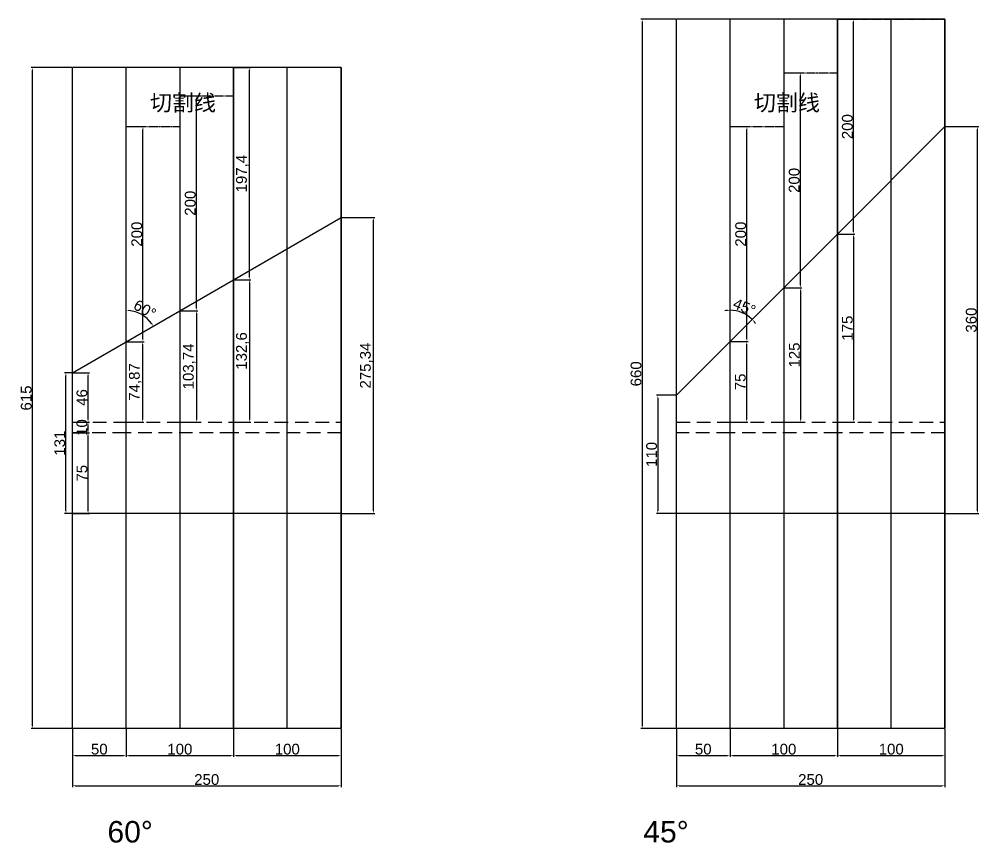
# Model space of a CAD drawing. Header units: millimetres. Extents: x 277 to 35015, y -7843 to 25622.
# Drawn here: x 3722 to 4615, y -5495 to -4729 of the extents above; entities that cross this region are included whole.
import ezdxf

# ---------------------------------------------------------------- set-up
doc = ezdxf.new("R2010")
doc.units = ezdxf.units.MM
doc.linetypes.add('DASHED', pattern=[19.05, 12.7, -6.35])
doc.linetypes.add('JIS_09_08', pattern=[10.75, 8, -0.55, 0.55, -0.55, 0.55, -0.55])
doc.layers.add('尺寸标注', color=6, linetype='Continuous')
doc.styles.get("Standard").update_dxf_attribs({"font": 'arial.ttf'})
doc.dimstyles.new('ISO-25-JHF', dxfattribs={"dimtxt": 10, "dimasz": 2.5, "dimexe": 1.25, "dimexo": 0.625, "dimtad": 1, "dimtxsty": 'Standard', "dimcen": 2.5, "dimadec": 0, "dimazin": 0, "dimtfac": 1, "dimtmove": 0, "dimatfit": 3, "dimfxl": 1, "dimarcsym": 0})

# ---------------------------------------------------------------- blocks, each defined once
blk = doc.blocks.new('*D804')
at = {"layer": 'Defpoints', "color": 0, "transparency": 16777216}
for p in [(4383.84, -5028.5), (4383.84, -5103.5), (4399.05, -5103.5)]:
    blk.add_point(p, dxfattribs=at)
at = {"layer": '尺寸标注', "color": 0, "lineweight": -2, "transparency": 16777216}
for p, q in [((4384.47, -5028.5), (4400.3, -5028.5)), ((4399.05, -5031), (4399.05, -5101)), ((4384.47, -5103.5), (4400.3, -5103.5))]:
    blk.add_line(p, q, dxfattribs=at)
at = {"layer": '尺寸标注', "color": 0, "transparency": 16777216}
for points in [[(4398.64, -5031), (4399.47, -5031), (4399.05, -5028.5)], [(4398.64, -5101), (4399.47, -5101), (4399.05, -5103.5)]]:
    blk.add_solid(points, dxfattribs=at)
at = {"layer": '尺寸标注', "color": 0, "transparency": 16777216, "insert": (4393.34, -5066), "char_height": 10, "attachment_point": 5, "rotation": 90}
blk.add_mtext('75', dxfattribs=at)
blk = doc.blocks.new('*D805')
at = {"layer": 'Defpoints', "color": 0, "transparency": 16777216}
for p in [(4383.84, -4828.5), (4399.47, -4828.5), (4383.84, -5028.5)]:
    blk.add_point(p, dxfattribs=at)
at = {"layer": '尺寸标注', "color": 0, "lineweight": -2, "transparency": 16777216}
for p, q in [((4384.47, -4828.5), (4400.72, -4828.5)), ((4399.47, -5026), (4399.47, -4831)), ((4384.47, -5028.5), (4400.72, -5028.5))]:
    blk.add_line(p, q, dxfattribs=at)
at = {"layer": '尺寸标注', "color": 0, "transparency": 16777216}
for points in [[(4399.05, -4831), (4399.89, -4831), (4399.47, -4828.5)], [(4399.05, -5026), (4399.89, -5026), (4399.47, -5028.5)]]:
    blk.add_solid(points, dxfattribs=at)
at = {"layer": '尺寸标注', "color": 0, "transparency": 16777216, "insert": (4393.74, -4928.5), "char_height": 10, "attachment_point": 5, "rotation": 90}
blk.add_mtext('200', dxfattribs=at)
blk = doc.blocks.new('*D735')
at = {"layer": 'Defpoints', "color": 0, "transparency": 16777216}
for p in [(4483.84, -4728.5), (4498.74, -4728.5), (4483.84, -4928.5)]:
    blk.add_point(p, dxfattribs=at)
at = {"layer": '尺寸标注', "color": 0, "lineweight": -2, "transparency": 16777216}
for p, q in [((4484.47, -4728.5), (4499.99, -4728.5)), ((4498.74, -4926), (4498.74, -4731)), ((4484.47, -4928.5), (4499.99, -4928.5))]:
    blk.add_line(p, q, dxfattribs=at)
at = {"layer": '尺寸标注', "color": 0, "transparency": 16777216}
for points in [[(4498.32, -4731), (4499.15, -4731), (4498.74, -4728.5)], [(4498.32, -4926), (4499.15, -4926), (4498.74, -4928.5)]]:
    blk.add_solid(points, dxfattribs=at)
at = {"layer": '尺寸标注', "color": 0, "transparency": 16777216, "insert": (4493.01, -4828.5), "char_height": 10, "attachment_point": 5, "rotation": 90}
blk.add_mtext('200', dxfattribs=at)
blk = doc.blocks.new('*D809')
at = {"layer": 'Defpoints', "color": 0, "transparency": 16777216}
for p in [(4383.84, -4728.5), (4483.84, -4928.5), (4398.4, -5003.29), (4383.84, -5028.5), (4383.84, -5388.5)]:
    blk.add_point(p, dxfattribs=at)
at = {"layer": '尺寸标注', "color": 0, "lineweight": -2, "transparency": 16777216}
for start, end in [(94.92197, 99.84395), (45, 90), (35.15605, 40.07803)]:
    blk.add_arc((4383.84, -5028.5), 29.11, start, end, dxfattribs=at)
at = {"layer": '尺寸标注', "color": 0, "transparency": 16777216}
for points in [[(4381.33, -4999.08), (4381.36, -4999.91), (4383.84, -4999.39)], [(4405.81, -5010.04), (4406.42, -5009.48), (4404.43, -5007.92)]]:
    blk.add_solid(points, dxfattribs=at)
at = {"layer": '尺寸标注', "color": 0, "transparency": 16777216, "insert": (4397.17, -4996.33), "char_height": 10, "attachment_point": 5, "rotation": 337.5}
blk.add_mtext('45°', dxfattribs=at)
blk = doc.blocks.new('*D737')
at = {"layer": 'Defpoints', "color": 0, "transparency": 16777216}
for p in [(4483.84, -4928.5), (4483.84, -5103.5), (4498.74, -5103.5)]:
    blk.add_point(p, dxfattribs=at)
at = {"layer": '尺寸标注', "color": 0, "lineweight": -2, "transparency": 16777216}
for p, q in [((4484.47, -4928.5), (4499.99, -4928.5)), ((4498.74, -4931), (4498.74, -5101)), ((4484.47, -5103.5), (4499.99, -5103.5))]:
    blk.add_line(p, q, dxfattribs=at)
at = {"layer": '尺寸标注', "color": 0, "transparency": 16777216}
for points in [[(4498.32, -4931), (4499.15, -4931), (4498.74, -4928.5)], [(4498.32, -5101), (4499.15, -5101), (4498.74, -5103.5)]]:
    blk.add_solid(points, dxfattribs=at)
at = {"layer": '尺寸标注', "color": 0, "transparency": 16777216, "insert": (4493.01, -5016), "char_height": 10, "attachment_point": 5, "rotation": 90}
blk.add_mtext('175', dxfattribs=at)
blk = doc.blocks.new('*D738')
at = {"layer": 'Defpoints', "color": 0, "transparency": 16777216}
for p in [(4333.84, -5388.5), (4383.84, -5388.5), (4383.84, -5413.54)]:
    blk.add_point(p, dxfattribs=at)
at = {"layer": '尺寸标注', "color": 0, "lineweight": -2, "transparency": 16777216}
for p, q in [((4333.84, -5389.13), (4333.84, -5414.79)), ((4383.84, -5389.13), (4383.84, -5414.79)), ((4336.34, -5413.54), (4381.34, -5413.54))]:
    blk.add_line(p, q, dxfattribs=at)
at = {"layer": '尺寸标注', "color": 0, "transparency": 16777216}
for points in [[(4336.34, -5413.12), (4336.34, -5413.96), (4333.84, -5413.54)], [(4381.34, -5413.12), (4381.34, -5413.96), (4383.84, -5413.54)]]:
    blk.add_solid(points, dxfattribs=at)
at = {"layer": '尺寸标注', "color": 0, "transparency": 16777216, "insert": (4358.84, -5407.81), "char_height": 10, "attachment_point": 5}
blk.add_mtext('50', dxfattribs=at)
blk = doc.blocks.new('*D739')
at = {"layer": 'Defpoints', "color": 0, "transparency": 16777216}
for p in [(4383.84, -5388.5), (4483.84, -5388.5), (4483.84, -5413.54)]:
    blk.add_point(p, dxfattribs=at)
at = {"layer": '尺寸标注', "color": 0, "lineweight": -2, "transparency": 16777216}
for p, q in [((4383.84, -5389.13), (4383.84, -5414.79)), ((4483.84, -5389.13), (4483.84, -5414.79)), ((4386.34, -5413.54), (4481.34, -5413.54))]:
    blk.add_line(p, q, dxfattribs=at)
at = {"layer": '尺寸标注', "color": 0, "transparency": 16777216}
for points in [[(4386.34, -5413.12), (4386.34, -5413.96), (4383.84, -5413.54)], [(4481.34, -5413.12), (4481.34, -5413.96), (4483.84, -5413.54)]]:
    blk.add_solid(points, dxfattribs=at)
at = {"layer": '尺寸标注', "color": 0, "transparency": 16777216, "insert": (4433.84, -5407.81), "char_height": 10, "attachment_point": 5}
blk.add_mtext('100', dxfattribs=at)
blk = doc.blocks.new('*D740')
at = {"layer": 'Defpoints', "color": 0, "transparency": 16777216}
for p in [(4483.84, -5388.5), (4583.84, -5388.5), (4583.84, -5413.54)]:
    blk.add_point(p, dxfattribs=at)
at = {"layer": '尺寸标注', "color": 0, "lineweight": -2, "transparency": 16777216}
for p, q in [((4483.84, -5389.13), (4483.84, -5414.79)), ((4583.84, -5389.13), (4583.84, -5414.79)), ((4486.34, -5413.54), (4581.34, -5413.54))]:
    blk.add_line(p, q, dxfattribs=at)
at = {"layer": '尺寸标注', "color": 0, "transparency": 16777216}
for points in [[(4486.34, -5413.12), (4486.34, -5413.96), (4483.84, -5413.54)], [(4581.34, -5413.12), (4581.34, -5413.96), (4583.84, -5413.54)]]:
    blk.add_solid(points, dxfattribs=at)
at = {"layer": '尺寸标注', "color": 0, "transparency": 16777216, "insert": (4533.84, -5407.81), "char_height": 10, "attachment_point": 5}
blk.add_mtext('100', dxfattribs=at)
blk = doc.blocks.new('*D741')
at = {"layer": 'Defpoints', "color": 0, "transparency": 16777216}
for p in [(4333.84, -5388.5), (4583.84, -5388.5), (4583.84, -5441.81)]:
    blk.add_point(p, dxfattribs=at)
at = {"layer": '尺寸标注', "color": 0, "lineweight": -2, "transparency": 16777216}
for p, q in [((4333.84, -5389.13), (4333.84, -5443.06)), ((4583.84, -5389.13), (4583.84, -5443.06)), ((4336.34, -5441.81), (4581.34, -5441.81))]:
    blk.add_line(p, q, dxfattribs=at)
at = {"layer": '尺寸标注', "color": 0, "transparency": 16777216}
for points in [[(4336.34, -5441.39), (4336.34, -5442.22), (4333.84, -5441.81)], [(4581.34, -5441.39), (4581.34, -5442.22), (4583.84, -5441.81)]]:
    blk.add_solid(points, dxfattribs=at)
at = {"layer": '尺寸标注', "color": 0, "transparency": 16777216, "insert": (4458.84, -5436.07), "char_height": 10, "attachment_point": 5}
blk.add_mtext('250', dxfattribs=at)
blk = doc.blocks.new('*D810')
at = {"layer": 'Defpoints', "color": 0, "transparency": 16777216}
for p in [(4333.84, -4728.5), (4302.06, -5388.5), (4333.84, -5388.5)]:
    blk.add_point(p, dxfattribs=at)
at = {"layer": '尺寸标注', "color": 0, "lineweight": -2, "transparency": 16777216}
for p, q in [((4333.22, -4728.5), (4300.81, -4728.5)), ((4302.06, -4731), (4302.06, -5386)), ((4333.22, -5388.5), (4300.81, -5388.5))]:
    blk.add_line(p, q, dxfattribs=at)
at = {"layer": '尺寸标注', "color": 0, "transparency": 16777216}
for points in [[(4301.64, -4731), (4302.47, -4731), (4302.06, -4728.5)], [(4301.64, -5386), (4302.47, -5386), (4302.06, -5388.5)]]:
    blk.add_solid(points, dxfattribs=at)
at = {"layer": '尺寸标注', "color": 0, "transparency": 16777216, "insert": (4296.33, -5058.5), "char_height": 10, "attachment_point": 5, "rotation": 90}
blk.add_mtext('660', dxfattribs=at)
blk = doc.blocks.new('*D811')
at = {"layer": 'Defpoints', "color": 0, "transparency": 16777216}
for p in [(4583.84, -4828.5), (4614.08, -4828.5), (4583.84, -5188.5)]:
    blk.add_point(p, dxfattribs=at)
at = {"layer": '尺寸标注', "color": 0, "lineweight": -2, "transparency": 16777216}
for p, q in [((4584.47, -4828.5), (4615.33, -4828.5)), ((4614.08, -5186), (4614.08, -4831)), ((4584.47, -5188.5), (4615.33, -5188.5))]:
    blk.add_line(p, q, dxfattribs=at)
at = {"layer": '尺寸标注', "color": 0, "transparency": 16777216}
for points in [[(4613.67, -4831), (4614.5, -4831), (4614.08, -4828.5)], [(4613.67, -5186), (4614.5, -5186), (4614.08, -5188.5)]]:
    blk.add_solid(points, dxfattribs=at)
at = {"layer": '尺寸标注', "color": 0, "transparency": 16777216, "insert": (4608.35, -5008.5), "char_height": 10, "attachment_point": 5, "rotation": 90}
blk.add_mtext('360', dxfattribs=at)
blk = doc.blocks.new('*D742')
at = {"layer": 'Defpoints', "color": 0, "transparency": 16777216}
for p in [(3821.74, -5028.63), (3821.74, -5103.5), (3836.95, -5103.5)]:
    blk.add_point(p, dxfattribs=at)
at = {"layer": '尺寸标注', "color": 0, "lineweight": -2, "transparency": 16777216}
for p, q in [((3822.37, -5028.63), (3838.2, -5028.63)), ((3836.95, -5031.13), (3836.95, -5101)), ((3822.37, -5103.5), (3838.2, -5103.5))]:
    blk.add_line(p, q, dxfattribs=at)
at = {"layer": '尺寸标注', "color": 0, "transparency": 16777216}
for points in [[(3836.54, -5031.13), (3837.37, -5031.13), (3836.95, -5028.63)], [(3836.54, -5101), (3837.37, -5101), (3836.95, -5103.5)]]:
    blk.add_solid(points, dxfattribs=at)
at = {"layer": '尺寸标注', "color": 0, "transparency": 16777216, "insert": (3830.32, -5066.07), "char_height": 10, "attachment_point": 5, "rotation": 90}
blk.add_mtext('74,87', dxfattribs=at)
blk = doc.blocks.new('*D812')
at = {"layer": 'Defpoints', "color": 0, "transparency": 16777216}
for p in [(3821.74, -4828.5), (3837.37, -4828.5), (3821.74, -5028.63)]:
    blk.add_point(p, dxfattribs=at)
at = {"layer": '尺寸标注', "color": 0, "lineweight": -2, "transparency": 16777216}
for p, q in [((3822.37, -4828.5), (3838.62, -4828.5)), ((3837.37, -5026.13), (3837.37, -4831)), ((3822.37, -5028.63), (3838.62, -5028.63))]:
    blk.add_line(p, q, dxfattribs=at)
at = {"layer": '尺寸标注', "color": 0, "transparency": 16777216}
for points in [[(3836.95, -4831), (3837.79, -4831), (3837.37, -4828.5)], [(3836.95, -5026.13), (3837.79, -5026.13), (3837.37, -5028.63)]]:
    blk.add_solid(points, dxfattribs=at)
at = {"layer": '尺寸标注', "color": 0, "transparency": 16777216, "insert": (3831.64, -4928.57), "char_height": 10, "attachment_point": 5, "rotation": 90}
blk.add_mtext('200', dxfattribs=at)
blk = doc.blocks.new('*D743')
at = {"layer": 'Defpoints', "color": 0, "transparency": 16777216}
for p in [(3921.74, -4773.5), (3936.64, -4773.5), (3921.74, -4970.9)]:
    blk.add_point(p, dxfattribs=at)
at = {"layer": '尺寸标注', "color": 0, "lineweight": -2, "transparency": 16777216}
for p, q in [((3922.37, -4773.5), (3937.89, -4773.5)), ((3936.64, -4968.4), (3936.64, -4776)), ((3922.37, -4970.9), (3937.89, -4970.9))]:
    blk.add_line(p, q, dxfattribs=at)
at = {"layer": '尺寸标注', "color": 0, "transparency": 16777216}
for points in [[(3936.22, -4776), (3937.05, -4776), (3936.64, -4773.5)], [(3936.22, -4968.4), (3937.05, -4968.4), (3936.64, -4970.9)]]:
    blk.add_solid(points, dxfattribs=at)
at = {"layer": '尺寸标注', "color": 0, "transparency": 16777216, "insert": (3930, -4872.2), "char_height": 10, "attachment_point": 5, "rotation": 90}
blk.add_mtext('197,4', dxfattribs=at)
blk = doc.blocks.new('*D813')
at = {"layer": 'Defpoints', "color": 0, "transparency": 16777216}
for p in [(3821.74, -4773.5), (3921.74, -4970.9), (3840.45, -5006.33), (3821.74, -5028.63), (3821.74, -5388.5)]:
    blk.add_point(p, dxfattribs=at)
at = {"layer": '尺寸标注', "color": 0, "lineweight": -2, "transparency": 16777216}
blk.add_arc((3821.74, -5028.63), 29.11, 34.92197, 85.07803, dxfattribs=at)
at = {"layer": '尺寸标注', "color": 0, "transparency": 16777216}
for points in [[(3824.22, -5000.05), (3824.26, -4999.21), (3821.74, -4999.52)], [(3845.96, -5011.74), (3845.26, -5012.19), (3846.95, -5014.08)]]:
    blk.add_solid(points, dxfattribs=at)
at = {"layer": '尺寸标注', "color": 0, "transparency": 16777216, "insert": (3839.16, -4998.46), "char_height": 10, "attachment_point": 5, "rotation": 330}
blk.add_mtext('60°', dxfattribs=at)
blk = doc.blocks.new('*D744')
at = {"layer": 'Defpoints', "color": 0, "transparency": 16777216}
for p in [(3921.74, -4970.9), (3921.74, -5103.5), (3936.64, -5103.5)]:
    blk.add_point(p, dxfattribs=at)
at = {"layer": '尺寸标注', "color": 0, "lineweight": -2, "transparency": 16777216}
for p, q in [((3922.37, -4970.9), (3937.89, -4970.9)), ((3936.64, -4973.4), (3936.64, -5101)), ((3922.37, -5103.5), (3937.89, -5103.5))]:
    blk.add_line(p, q, dxfattribs=at)
at = {"layer": '尺寸标注', "color": 0, "transparency": 16777216}
for points in [[(3936.22, -4973.4), (3937.05, -4973.4), (3936.64, -4970.9)], [(3936.22, -5101), (3937.05, -5101), (3936.64, -5103.5)]]:
    blk.add_solid(points, dxfattribs=at)
at = {"layer": '尺寸标注', "color": 0, "transparency": 16777216, "insert": (3930, -5037.2), "char_height": 10, "attachment_point": 5, "rotation": 90}
blk.add_mtext('132,6', dxfattribs=at)
blk = doc.blocks.new('*D745')
at = {"layer": 'Defpoints', "color": 0, "transparency": 16777216}
for p in [(3771.74, -5388.5), (3821.74, -5388.5), (3821.74, -5413.54)]:
    blk.add_point(p, dxfattribs=at)
at = {"layer": '尺寸标注', "color": 0, "lineweight": -2, "transparency": 16777216}
for p, q in [((3771.74, -5389.13), (3771.74, -5414.79)), ((3821.74, -5389.13), (3821.74, -5414.79)), ((3774.24, -5413.54), (3819.24, -5413.54))]:
    blk.add_line(p, q, dxfattribs=at)
at = {"layer": '尺寸标注', "color": 0, "transparency": 16777216}
for points in [[(3774.24, -5413.12), (3774.24, -5413.96), (3771.74, -5413.54)], [(3819.24, -5413.12), (3819.24, -5413.96), (3821.74, -5413.54)]]:
    blk.add_solid(points, dxfattribs=at)
at = {"layer": '尺寸标注', "color": 0, "transparency": 16777216, "insert": (3796.74, -5407.81), "char_height": 10, "attachment_point": 5}
blk.add_mtext('50', dxfattribs=at)
blk = doc.blocks.new('*D746')
at = {"layer": 'Defpoints', "color": 0, "transparency": 16777216}
for p in [(3821.74, -5388.5), (3921.74, -5388.5), (3921.74, -5413.54)]:
    blk.add_point(p, dxfattribs=at)
at = {"layer": '尺寸标注', "color": 0, "lineweight": -2, "transparency": 16777216}
for p, q in [((3821.74, -5389.13), (3821.74, -5414.79)), ((3921.74, -5389.13), (3921.74, -5414.79)), ((3824.24, -5413.54), (3919.24, -5413.54))]:
    blk.add_line(p, q, dxfattribs=at)
at = {"layer": '尺寸标注', "color": 0, "transparency": 16777216}
for points in [[(3824.24, -5413.12), (3824.24, -5413.96), (3821.74, -5413.54)], [(3919.24, -5413.12), (3919.24, -5413.96), (3921.74, -5413.54)]]:
    blk.add_solid(points, dxfattribs=at)
at = {"layer": '尺寸标注', "color": 0, "transparency": 16777216, "insert": (3871.74, -5407.81), "char_height": 10, "attachment_point": 5}
blk.add_mtext('100', dxfattribs=at)
blk = doc.blocks.new('*D747')
at = {"layer": 'Defpoints', "color": 0, "transparency": 16777216}
for p in [(3921.74, -5388.5), (4021.74, -5388.5), (4021.74, -5413.54)]:
    blk.add_point(p, dxfattribs=at)
at = {"layer": '尺寸标注', "color": 0, "lineweight": -2, "transparency": 16777216}
for p, q in [((3921.74, -5389.13), (3921.74, -5414.79)), ((4021.74, -5389.13), (4021.74, -5414.79)), ((3924.24, -5413.54), (4019.24, -5413.54))]:
    blk.add_line(p, q, dxfattribs=at)
at = {"layer": '尺寸标注', "color": 0, "transparency": 16777216}
for points in [[(3924.24, -5413.12), (3924.24, -5413.96), (3921.74, -5413.54)], [(4019.24, -5413.12), (4019.24, -5413.96), (4021.74, -5413.54)]]:
    blk.add_solid(points, dxfattribs=at)
at = {"layer": '尺寸标注', "color": 0, "transparency": 16777216, "insert": (3971.74, -5407.81), "char_height": 10, "attachment_point": 5}
blk.add_mtext('100', dxfattribs=at)
blk = doc.blocks.new('*D748')
at = {"layer": 'Defpoints', "color": 0, "transparency": 16777216}
for p in [(3771.74, -5388.5), (4021.74, -5388.5), (4021.74, -5441.81)]:
    blk.add_point(p, dxfattribs=at)
at = {"layer": '尺寸标注', "color": 0, "lineweight": -2, "transparency": 16777216}
for p, q in [((3771.74, -5389.13), (3771.74, -5443.06)), ((4021.74, -5389.13), (4021.74, -5443.06)), ((3774.24, -5441.81), (4019.24, -5441.81))]:
    blk.add_line(p, q, dxfattribs=at)
at = {"layer": '尺寸标注', "color": 0, "transparency": 16777216}
for points in [[(3774.24, -5441.39), (3774.24, -5442.22), (3771.74, -5441.81)], [(4019.24, -5441.39), (4019.24, -5442.22), (4021.74, -5441.81)]]:
    blk.add_solid(points, dxfattribs=at)
at = {"layer": '尺寸标注', "color": 0, "transparency": 16777216, "insert": (3896.74, -5436.07), "char_height": 10, "attachment_point": 5}
blk.add_mtext('250', dxfattribs=at)
blk = doc.blocks.new('*D814')
at = {"layer": 'Defpoints', "color": 0, "transparency": 16777216}
for p in [(4021.74, -4913.16), (4051.98, -4913.16), (4021.74, -5188.5)]:
    blk.add_point(p, dxfattribs=at)
at = {"layer": '尺寸标注', "color": 0, "lineweight": -2, "transparency": 16777216}
for p, q in [((4022.37, -4913.16), (4053.23, -4913.16)), ((4051.98, -5186), (4051.98, -4915.66)), ((4022.37, -5188.5), (4053.23, -5188.5))]:
    blk.add_line(p, q, dxfattribs=at)
at = {"layer": '尺寸标注', "color": 0, "transparency": 16777216}
for points in [[(4051.56, -4915.66), (4052.4, -4915.66), (4051.98, -4913.16)], [(4051.56, -5186), (4052.4, -5186), (4051.98, -5188.5)]]:
    blk.add_solid(points, dxfattribs=at)
at = {"layer": '尺寸标注', "color": 0, "transparency": 16777216, "insert": (4045.35, -5050.83), "char_height": 10, "attachment_point": 5, "rotation": 90}
blk.add_mtext('275,34', dxfattribs=at)
blk = doc.blocks.new('*D815')
at = {"layer": 'Defpoints', "color": 0, "transparency": 16777216}
for p in [(4333.84, -5078.5), (4316.57, -5188.5), (4333.84, -5188.5)]:
    blk.add_point(p, dxfattribs=at)
at = {"layer": '尺寸标注', "color": 0, "lineweight": -2, "transparency": 16777216}
for p, q in [((4333.22, -5078.5), (4315.32, -5078.5)), ((4316.57, -5081), (4316.57, -5186)), ((4333.22, -5188.5), (4315.32, -5188.5))]:
    blk.add_line(p, q, dxfattribs=at)
at = {"layer": '尺寸标注', "color": 0, "transparency": 16777216}
for points in [[(4316.15, -5081), (4316.98, -5081), (4316.57, -5078.5)], [(4316.15, -5186), (4316.98, -5186), (4316.57, -5188.5)]]:
    blk.add_solid(points, dxfattribs=at)
at = {"layer": '尺寸标注', "color": 0, "transparency": 16777216, "insert": (4310.84, -5133.5), "char_height": 10, "attachment_point": 5, "rotation": 90}
blk.add_mtext('110', dxfattribs=at)
blk = doc.blocks.new('*D826')
at = {"layer": 'Defpoints', "color": 0, "transparency": 16777216}
for p in [(3771.74, -5113.5), (3786.33, -5113.5), (3771.74, -5188.5)]:
    blk.add_point(p, dxfattribs=at)
at = {"layer": '尺寸标注', "color": 0, "lineweight": -2, "transparency": 16777216}
for p, q in [((3772.37, -5113.5), (3787.58, -5113.5)), ((3786.33, -5186), (3786.33, -5116)), ((3772.37, -5188.5), (3787.58, -5188.5))]:
    blk.add_line(p, q, dxfattribs=at)
at = {"layer": '尺寸标注', "color": 0, "transparency": 16777216}
for points in [[(3785.91, -5116), (3786.74, -5116), (3786.33, -5113.5)], [(3785.91, -5186), (3786.74, -5186), (3786.33, -5188.5)]]:
    blk.add_solid(points, dxfattribs=at)
at = {"layer": '尺寸标注', "color": 0, "transparency": 16777216, "insert": (3780.62, -5151), "char_height": 10, "attachment_point": 5, "rotation": 90}
blk.add_mtext('75', dxfattribs=at)
blk = doc.blocks.new('*D827')
at = {"layer": 'Defpoints', "color": 0, "transparency": 16777216}
for p in [(3771.74, -5103.5), (3786.33, -5103.5), (3771.74, -5113.5)]:
    blk.add_point(p, dxfattribs=at)
at = {"layer": '尺寸标注', "color": 0, "lineweight": -2, "transparency": 16777216}
for p, q in [((3772.37, -5103.5), (3787.58, -5103.5)), ((3786.33, -5111), (3786.33, -5106)), ((3772.37, -5113.5), (3787.58, -5113.5))]:
    blk.add_line(p, q, dxfattribs=at)
at = {"layer": '尺寸标注', "color": 0, "transparency": 16777216}
for points in [[(3785.91, -5106), (3786.74, -5106), (3786.33, -5103.5)], [(3785.91, -5111), (3786.74, -5111), (3786.33, -5113.5)]]:
    blk.add_solid(points, dxfattribs=at)
at = {"layer": '尺寸标注', "color": 0, "transparency": 16777216, "insert": (3780.6, -5108.5), "char_height": 10, "attachment_point": 5, "rotation": 90}
blk.add_mtext('10', dxfattribs=at)
blk = doc.blocks.new('*D764')
at = {"layer": 'Defpoints', "color": 0, "transparency": 16777216}
for p in [(3771.74, -5057.5), (3786.33, -5057.5), (3771.74, -5103.5)]:
    blk.add_point(p, dxfattribs=at)
at = {"layer": '尺寸标注', "color": 0, "lineweight": -2, "transparency": 16777216}
for p, q in [((3772.37, -5057.5), (3787.58, -5057.5)), ((3786.33, -5101), (3786.33, -5060)), ((3772.37, -5103.5), (3787.58, -5103.5))]:
    blk.add_line(p, q, dxfattribs=at)
at = {"layer": '尺寸标注', "color": 0, "transparency": 16777216}
for points in [[(3785.91, -5060), (3786.74, -5060), (3786.33, -5057.5)], [(3785.91, -5101), (3786.74, -5101), (3786.33, -5103.5)]]:
    blk.add_solid(points, dxfattribs=at)
at = {"layer": '尺寸标注', "color": 0, "transparency": 16777216, "insert": (3780.6, -5080.5), "char_height": 10, "attachment_point": 5, "rotation": 90}
blk.add_mtext('46', dxfattribs=at)
blk = doc.blocks.new('*D765')
at = {"layer": 'Defpoints', "color": 0, "transparency": 16777216}
for p in [(3765.71, -5057.5), (3771.74, -5057.5), (3771.74, -5188.5)]:
    blk.add_point(p, dxfattribs=at)
at = {"layer": '尺寸标注', "color": 0, "lineweight": -2, "transparency": 16777216}
for p, q in [((3771.12, -5057.5), (3764.46, -5057.5)), ((3765.71, -5186), (3765.71, -5060)), ((3771.12, -5188.5), (3764.46, -5188.5))]:
    blk.add_line(p, q, dxfattribs=at)
at = {"layer": '尺寸标注', "color": 0, "transparency": 16777216}
for points in [[(3765.29, -5060), (3766.12, -5060), (3765.71, -5057.5)], [(3765.29, -5186), (3766.12, -5186), (3765.71, -5188.5)]]:
    blk.add_solid(points, dxfattribs=at)
at = {"layer": '尺寸标注', "color": 0, "transparency": 16777216, "insert": (3759.97, -5123), "char_height": 10, "attachment_point": 5, "rotation": 90}
blk.add_mtext('131', dxfattribs=at)
blk = doc.blocks.new('*D767')
at = {"layer": 'Defpoints', "color": 0, "transparency": 16777216}
for p in [(3871.74, -4799.76), (3887.16, -4799.76), (3871.74, -4999.76)]:
    blk.add_point(p, dxfattribs=at)
at = {"layer": '尺寸标注', "color": 0, "lineweight": -2, "transparency": 16777216}
for p, q in [((3872.37, -4799.76), (3888.41, -4799.76)), ((3887.16, -4997.26), (3887.16, -4802.26)), ((3872.37, -4999.76), (3888.41, -4999.76))]:
    blk.add_line(p, q, dxfattribs=at)
at = {"layer": '尺寸标注', "color": 0, "transparency": 16777216}
for points in [[(3886.75, -4802.26), (3887.58, -4802.26), (3887.16, -4799.76)], [(3886.75, -4997.26), (3887.58, -4997.26), (3887.16, -4999.76)]]:
    blk.add_solid(points, dxfattribs=at)
at = {"layer": '尺寸标注', "color": 0, "transparency": 16777216, "insert": (3881.43, -4899.76), "char_height": 10, "attachment_point": 5, "rotation": 90}
blk.add_mtext('200', dxfattribs=at)
blk = doc.blocks.new('*D768')
at = {"layer": 'Defpoints', "color": 0, "transparency": 16777216}
for p in [(4433.84, -4778.5), (4449.26, -4778.5), (4433.84, -4978.5)]:
    blk.add_point(p, dxfattribs=at)
at = {"layer": '尺寸标注', "color": 0, "lineweight": -2, "transparency": 16777216}
for p, q in [((4434.47, -4778.5), (4450.51, -4778.5)), ((4449.26, -4976), (4449.26, -4781)), ((4434.47, -4978.5), (4450.51, -4978.5))]:
    blk.add_line(p, q, dxfattribs=at)
at = {"layer": '尺寸标注', "color": 0, "transparency": 16777216}
for points in [[(4448.85, -4781), (4449.68, -4781), (4449.26, -4778.5)], [(4448.85, -4976), (4449.68, -4976), (4449.26, -4978.5)]]:
    blk.add_solid(points, dxfattribs=at)
at = {"layer": '尺寸标注', "color": 0, "transparency": 16777216, "insert": (4443.53, -4878.5), "char_height": 10, "attachment_point": 5, "rotation": 90}
blk.add_mtext('200', dxfattribs=at)
blk = doc.blocks.new('*D828')
at = {"layer": 'Defpoints', "color": 0, "transparency": 16777216}
for p in [(4433.84, -4978.5), (4433.84, -5103.5), (4449.47, -5103.5)]:
    blk.add_point(p, dxfattribs=at)
at = {"layer": '尺寸标注', "color": 0, "lineweight": -2, "transparency": 16777216}
for p, q in [((4434.47, -4978.5), (4450.72, -4978.5)), ((4449.47, -4981), (4449.47, -5101)), ((4434.47, -5103.5), (4450.72, -5103.5))]:
    blk.add_line(p, q, dxfattribs=at)
at = {"layer": '尺寸标注', "color": 0, "transparency": 16777216}
for points in [[(4449.05, -4981), (4449.89, -4981), (4449.47, -4978.5)], [(4449.05, -5101), (4449.89, -5101), (4449.47, -5103.5)]]:
    blk.add_solid(points, dxfattribs=at)
at = {"layer": '尺寸标注', "color": 0, "transparency": 16777216, "insert": (4443.74, -5041), "char_height": 10, "attachment_point": 5, "rotation": 90}
blk.add_mtext('125', dxfattribs=at)
blk = doc.blocks.new('*D831')
at = {"layer": 'Defpoints', "color": 0, "transparency": 16777216}
for p in [(3871.74, -4999.76), (3871.74, -5103.5), (3887.16, -5103.5)]:
    blk.add_point(p, dxfattribs=at)
at = {"layer": '尺寸标注', "color": 0, "lineweight": -2, "transparency": 16777216}
for p, q in [((3872.37, -4999.76), (3888.41, -4999.76)), ((3887.16, -5002.26), (3887.16, -5101)), ((3872.37, -5103.5), (3888.41, -5103.5))]:
    blk.add_line(p, q, dxfattribs=at)
at = {"layer": '尺寸标注', "color": 0, "transparency": 16777216}
for points in [[(3886.75, -5002.26), (3887.58, -5002.26), (3887.16, -4999.76)], [(3886.75, -5101), (3887.58, -5101), (3887.16, -5103.5)]]:
    blk.add_solid(points, dxfattribs=at)
at = {"layer": '尺寸标注', "color": 0, "transparency": 16777216, "insert": (3880.53, -5051.63), "char_height": 10, "attachment_point": 5, "rotation": 90}
blk.add_mtext('103,74', dxfattribs=at)
blk = doc.blocks.new('*D769')
at = {"layer": 'Defpoints', "color": 0, "transparency": 16777216}
for p in [(3734.48, -4773.5), (3771.74, -4773.5), (3771.74, -5388.5)]:
    blk.add_point(p, dxfattribs=at)
at = {"layer": '尺寸标注', "color": 0, "lineweight": -2, "transparency": 16777216}
for p, q in [((3771.12, -4773.5), (3733.23, -4773.5)), ((3734.48, -5386), (3734.48, -4776)), ((3771.12, -5388.5), (3733.23, -5388.5))]:
    blk.add_line(p, q, dxfattribs=at)
at = {"layer": '尺寸标注', "color": 0, "transparency": 16777216}
for points in [[(3734.07, -4776), (3734.9, -4776), (3734.48, -4773.5)], [(3734.07, -5386), (3734.9, -5386), (3734.48, -5388.5)]]:
    blk.add_solid(points, dxfattribs=at)
at = {"layer": '尺寸标注', "color": 0, "transparency": 16777216, "insert": (3728.75, -5081), "char_height": 10, "attachment_point": 5, "rotation": 90}
blk.add_mtext('615', dxfattribs=at)

msp = doc.modelspace()

# ---------------------------------------------------------------- linework, layer by layer
for p, q in [((4333.842, -5388.5), (4333.842, -4728.5)), ((4583.842, -4728.5), (4333.842, -4728.5)), ((4383.842, -5388.5), (4383.842, -4728.5)), ((4433.842, -4728.5), (4433.842, -5388.5)), ((4483.842, -4728.5), (4483.842, -5388.5)), ((4483.842, -5388.5), (4483.842, -4728.5)), ((4533.842, -5388.5), (4533.842, -4728.5)), ((4583.842, -4728.5), (4583.842, -5388.5)), ((4583.842, -5388.5), (4583.842, -4728.5)), ((3771.742, -5388.5), (3771.742, -4773.5)), ((4021.742, -4773.5), (3771.742, -4773.5)), ((3821.742, -5388.5), (3821.742, -4773.5)), ((3871.742, -4773.5), (3871.742, -5388.5)), ((3921.742, -4773.5), (3921.742, -5388.5)), ((3921.742, -5388.5), (3921.742, -4773.5)), ((3971.742, -5388.5), (3971.742, -4773.5)), ((4021.742, -4773.5), (4021.742, -5388.5)), ((4021.742, -5388.5), (4021.742, -4773.5)), ((4483.842, -4928.5), (4583.842, -4828.5)), ((3921.742, -4970.897), (4021.742, -4913.162)), ((4383.842, -5028.5), (4483.842, -4928.5)), ((3821.742, -5028.632), (3921.742, -4970.897)), ((3771.742, -5057.5), (3821.742, -5028.632)), ((4333.842, -5078.5), (4383.842, -5028.5)), ((3821.742, -5188.5), (3771.742, -5188.5)), ((3921.742, -5188.5), (3821.742, -5188.5)), ((4021.742, -5188.5), (3921.742, -5188.5)), ((4383.842, -5188.5), (4333.842, -5188.5)), ((4483.842, -5188.5), (4383.842, -5188.5)), ((4583.842, -5188.5), (4483.842, -5188.5)), ((3821.742, -5388.5), (3771.742, -5388.5)), ((3921.742, -5388.5), (3821.742, -5388.5)), ((4021.742, -5388.5), (3921.742, -5388.5)), ((4383.842, -5388.5), (4333.842, -5388.5)), ((4483.842, -5388.5), (4383.842, -5388.5)), ((4583.842, -5388.5), (4483.842, -5388.5))]:
    msp.add_line(p, q)
at = {"linetype": 'JIS_09_08'}
for p, q in [((4483.842, -4728.5), (4583.842, -4728.5)), ((4433.842, -4778.5), (4483.842, -4778.5)), ((3871.742, -4799.765), (3921.742, -4799.765)), ((3821.742, -4828.5), (3871.742, -4828.5)), ((4383.842, -4828.5), (4433.842, -4828.5))]:
    msp.add_line(p, q, dxfattribs=at)
at = {"linetype": 'DASHED'}
for p, q in [((3771.742, -5103.5), (3821.742, -5103.5)), ((3821.742, -5103.5), (3921.742, -5103.5)), ((3921.742, -5103.5), (4021.742, -5103.5)), ((4333.842, -5103.5), (4383.842, -5103.5)), ((4383.842, -5103.5), (4483.842, -5103.5)), ((4483.842, -5103.5), (4583.842, -5103.5)), ((3821.742, -5113.5), (3771.742, -5113.5)), ((3921.742, -5113.5), (3821.742, -5113.5)), ((4021.742, -5113.5), (3921.742, -5113.5)), ((4383.842, -5113.5), (4333.842, -5113.5)), ((4483.842, -5113.5), (4383.842, -5113.5)), ((4583.842, -5113.5), (4483.842, -5113.5))]:
    msp.add_line(p, q, dxfattribs=at)
at = {"layer": '尺寸标注'}
msp.add_line((3771.742, -5057.5), (3770.869, -5057.5), dxfattribs=at)

# ---------------------------------------------------------------- texts
at = {"char_height": 20, "attachment_point": 1}
for s, width, insert in [('{\\fSimSun|b0|i0|c134|p34;\\H0.75x;切割线} ', 257.91357, (3843.957, -4798.685)), ('{\\fSimSun|b0|i0|c134|p34;\\H0.75x;切割线} ', 257.91357, (4406.058, -4798.685)), ('60° ', 70.10425, (3804.364, -5474.606)), ('45° ', 70.10425, (4303.077, -5474.606))]:
    msp.add_mtext_dynamic_manual_height_columns(s, width=width, gutter_width=12.5, heights=[0], dxfattribs=dict(at, insert=insert))

# ---------------------------------------------------------------- dimensions: what is measured, and where the dimension line sits
at = {"layer": '尺寸标注'}
for p1, p2, distance, picture, middle in [((4333.842, -4728.5), (4333.842, -5388.5), -31.786, '*D810', (4296.325, -5058.5)), ((4483.842, -4928.5), (4483.842, -4728.5), -14.896, '*D735', (4493.007, -4828.5)), ((3771.742, -5388.5), (3771.742, -4773.5), 37.259, '*D769', (3728.752, -5081)), ((3921.742, -4970.897), (3921.742, -4773.5), -14.896, '*D743', (3930.003, -4872.199)), ((4433.842, -4978.5), (4433.842, -4778.5), -15.42, '*D768', (4443.532, -4878.5)), ((3871.742, -4999.765), (3871.742, -4799.765), -15.42, '*D767', (3881.431, -4899.765)), ((4383.842, -5028.5), (4383.842, -4828.5), -15.629, '*D805', (4393.74, -4928.5)), ((4583.842, -5188.5), (4583.842, -4828.5), -30.24, '*D811', (4608.348, -5008.5)), ((4021.742, -5188.5), (4021.742, -4913.162), -30.24, '*D814', (4045.347, -5050.831)), ((4483.842, -4928.5), (4483.842, -5103.5), 14.896, '*D737', (4493.007, -5016)), ((3921.742, -4970.897), (3921.742, -5103.5), 14.896, '*D744', (3930.003, -5037.199)), ((4433.842, -4978.5), (4433.842, -5103.5), 15.629, '*D828', (4443.74, -5041)), ((3871.74171, -4999.76498), (3871.74171, -5103.5), 15.42019, '*D831', (3880.52735, -5051.63249)), ((3821.742, -5028.632), (3821.742, -5103.5), 15.212, '*D742', (3830.319, -5066.066)), ((4383.842, -5028.5), (4383.842, -5103.5), 15.212, '*D804', (4393.344, -5066)), ((3771.742, -5188.5), (3771.742, -5057.5), 6.034, '*D765', (3759.973, -5123)), ((3771.742, -5103.5), (3771.742, -5057.5), -14.585, '*D764', (3780.596, -5080.5)), ((4333.842, -5078.5), (4333.842, -5188.5), -17.275, '*D815', (4310.836, -5133.5)), ((3771.742, -5188.5), (3771.742, -5113.5), -14.585, '*D826', (3780.617, -5151)), ((3771.742, -5388.5), (3821.742, -5388.5), -25.041, '*D745', (3796.742, -5407.81)), ((3771.742, -5388.5), (4021.742, -5388.5), -53.305, '*D748', (3896.742, -5436.075)), ((3821.742, -5388.5), (3921.742, -5388.5), -25.041, '*D746', (3871.742, -5407.81)), ((3921.742, -5388.5), (4021.742, -5388.5), -25.041, '*D747', (3971.742, -5407.81)), ((4333.842, -5388.5), (4383.842, -5388.5), -25.041, '*D738', (4358.842, -5407.81)), ((4333.842, -5388.5), (4583.842, -5388.5), -53.305, '*D741', (4458.842, -5436.075)), ((4383.842, -5388.5), (4483.842, -5388.5), -25.041, '*D739', (4433.842, -5407.81)), ((4483.842, -5388.5), (4583.842, -5388.5), -25.041, '*D740', (4533.842, -5407.81))]:
    dim = msp.add_aligned_dim(p1=p1, p2=p2, distance=distance, dimstyle='ISO-25-JHF', dxfattribs=at)
    dim.commit()
    dim.dimension.update_dxf_attribs({"geometry": picture, "text_midpoint": middle})
for base, line1, line2, picture, middle in [((4398.398, -5003.289), ((4383.842, -5388.5), (4383.842, -4728.5)), ((4383.842, -5028.5), (4483.842, -4928.5)), '*D809', (4397.168, -4996.329)), ((3840.454, -5006.332), ((3821.742, -5388.5), (3821.742, -4773.5)), ((3821.742, -5028.632), (3921.742, -4970.897)), '*D813', (3839.163, -4998.459))]:
    dim = msp.add_angular_dim_2l(base=base, line1=line1, line2=line2, dimstyle='ISO-25-JHF', dxfattribs=at)
    dim.commit()
    dim.dimension.update_dxf_attribs({"geometry": picture, "text_midpoint": middle})
dim = msp.add_aligned_dim(p1=(3821.742, -5028.632), p2=(3821.742, -4828.5), distance=-15.629, text='200', dimstyle='ISO-25-JHF', dxfattribs=at)
dim.commit()
dim.dimension.update_dxf_attribs({"geometry": '*D812', "text_midpoint": (3831.64, -4928.566)})
dim = msp.add_linear_dim(base=(3786.327, -5103.5), p1=(3771.742, -5113.5), p2=(3771.742, -5103.5), angle=90, dimstyle='ISO-25-JHF', dxfattribs=at)
dim.commit()
dim.dimension.update_dxf_attribs({"geometry": '*D827', "text_midpoint": (3786.327, -5108.5), "dimtype": 161})

doc.saveas('drawing.dxf')
